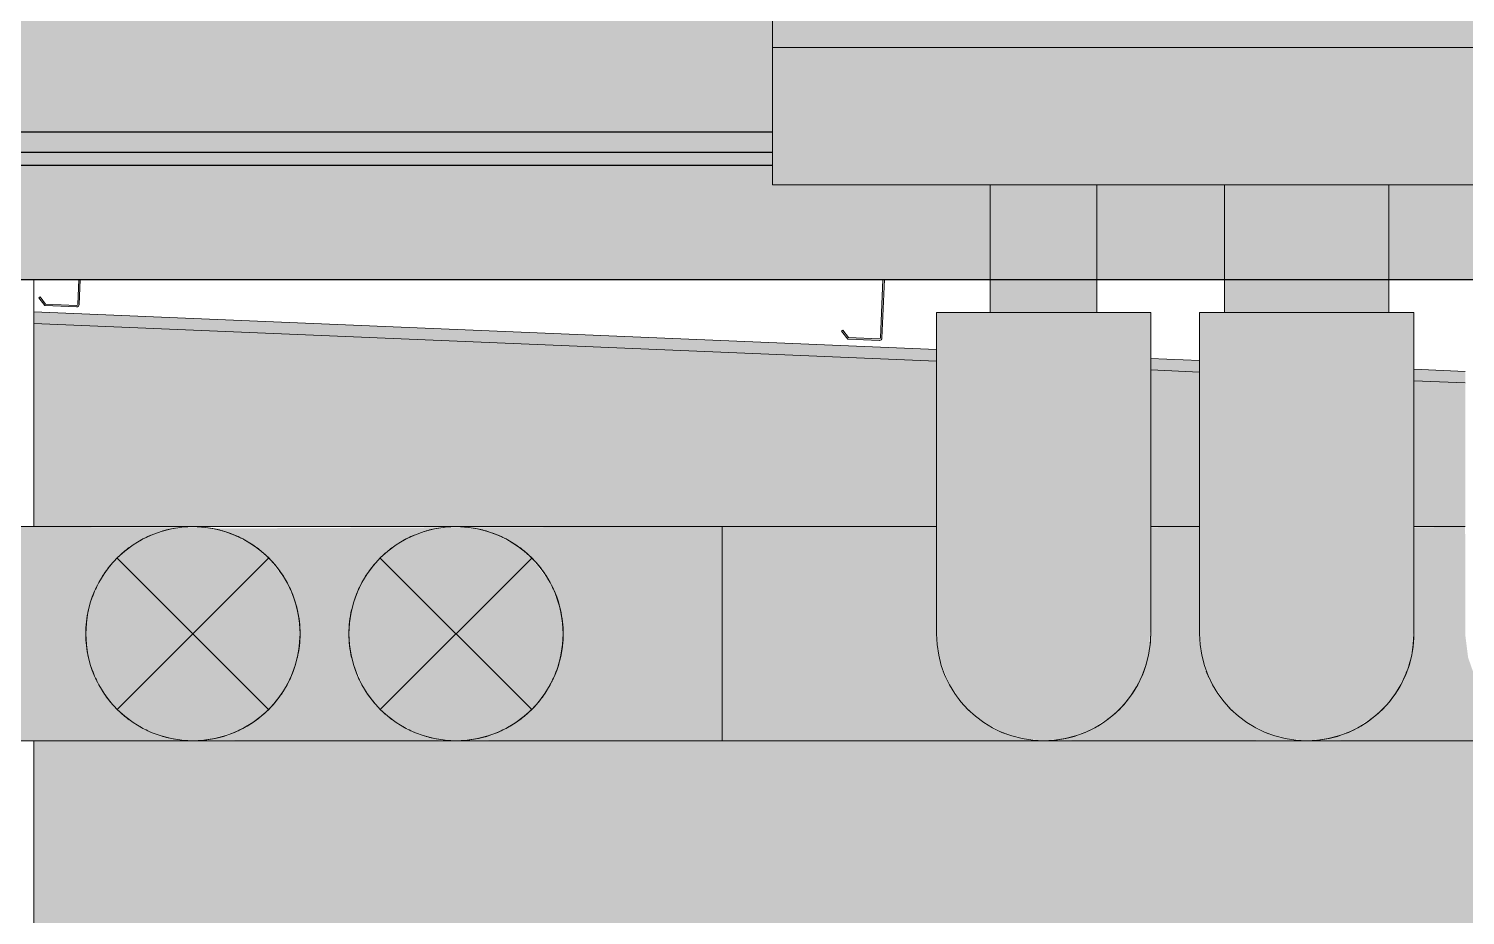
# Model space of a CAD drawing. Header units: inches. Extents: x -55396 to -733, y -290 to 853.
# Drawn here: x -19281.6 to -19174.3, y 118.3 to 184.5 of the extents above; entities that cross this region are included whole.
import ezdxf

# ---------------------------------------------------------------- set-up
doc = ezdxf.new("R2010")
doc.units = ezdxf.units.IN
doc.header["$MEASUREMENT"] = 0
for name, color, linetype, lineweight in [('A-CLNG', 13, 'Continuous', 9), ('A-CLNG-PATT', 13, 'Continuous', 25), ('A-ROOF', 132, 'Continuous', 9), ('A-WALL-PATT', 111, 'Continuous', 25), ('I-WALL', 2, 'Continuous', 9), ('L-SITE-WALL', 31, 'Continuous', 9), ('M-EQPM', 50, 'Continuous', 9), ('M-HVAC-DUCT', 70, 'Continuous', 9), ('M-HVAC-DUCT-ANNO', 70, 'Continuous', 9), ('S-BEAM', 12, 'Continuous', 9)]:
    doc.layers.add(name, color=color, linetype=linetype, lineweight=lineweight)

# ---------------------------------------------------------------- blocks, each defined once
blk = doc.blocks.new('Carrier_48TC_Standard_Efficiency_Gas_Heat_Electric_Cooling_Packaged_Rooftop_Unit_3_to_15_nominal_tons - 7_5 ton 48TC__08-873531-Section 7')
at = {"layer": 'M-EQPM'}
h = blk.add_hatch(color=256, dxfattribs=at)
h.paths.add_polyline_path([(22425.47, 183.08), (22484.97, 183.08), (22484.97, 224.33), (22425.47, 224.33), (22425.47, 193.61)], flags=0)
h.paths.add_polyline_path([(22472.36, 188.83), (22467.34, 188.83), (22467.34, 222.58), (22479.97, 222.58), (22479.97, 188.83)], flags=0)
h.paths.add_polyline_path([(22433.63, 188.83), (22431.72, 188.83), (22431.72, 202.71), (22460.09, 202.71), (22460.09, 188.83), (22438.47, 188.83)], flags=0)
h.paths.add_polyline_path([(22462.71, 189.58), (22462.39, 189.82), (22462.32, 190.08), (22462.71, 190.59), (22463.05, 190.54), (22463.3, 190.34), (22463.37, 190.08), (22463.3, 189.82), (22463.1, 189.63)], flags=0)
for points in [[(22472.36, 188.83), (22479.97, 188.83), (22479.97, 222.58), (22467.34, 222.58), (22467.34, 188.83)], [(22452.99, 188.83), (22460.09, 188.83), (22460.09, 202.71), (22431.72, 202.71), (22431.72, 188.83), (22443.31, 188.83)], [(22462.71, 189.58), (22463.1, 189.63), (22463.3, 189.82), (22463.37, 190.08), (22463.3, 190.34), (22462.98, 190.59), (22462.58, 190.54), (22462.32, 190.08), (22462.39, 189.82)], [(22452.99, 172.83), (22484.97, 172.83), (22484.97, 186.83), (22425.47, 186.83), (22425.47, 172.83), (22443.31, 172.83)]]:
    blk.add_hatch(color=256, dxfattribs=at).paths.add_polyline_path(points, flags=0)
for p, q in [((22425.47, 224.33), (22484.97, 224.33)), ((22425.47, 183.08), (22425.47, 224.33)), ((22484.97, 224.33), (22484.97, 183.08)), ((22479.97, 222.58), (22467.34, 222.58)), ((22467.34, 222.58), (22467.34, 188.83)), ((22479.97, 188.83), (22479.97, 222.58)), ((22460.09, 202.71), (22431.72, 202.71)), ((22431.72, 202.71), (22431.72, 188.83)), ((22460.09, 188.83), (22460.09, 202.71)), ((22431.72, 188.83), (22460.09, 188.83)), ((22467.34, 188.83), (22479.97, 188.83)), ((22425.47, 186.83), (22484.97, 186.83)), ((22425.47, 172.83), (22425.47, 186.83)), ((22484.97, 186.83), (22484.97, 172.83)), ((22484.97, 183.08), (22425.47, 183.08)), ((22484.97, 172.83), (22425.47, 172.83))]:
    blk.add_line(p, q, dxfattribs=at)
for start, end in [(0, 180), (180, 0)]:
    blk.add_arc((22462.84, 190.08), 0.523, start, end, dxfattribs=at)
blk = doc.blocks.new('Round Elbow - 1_5 D-V252-Section 7')
at = {"layer": 'M-HVAC-DUCT'}
for points in [[(22476.79, 139.29), (22477.22, 139.29), (22477.2, 147.29), (22473.36, 147.22), (22473.36, 139.29), (22476.25, 139.29)], [(22479.36, 131.29), (22484.17, 131.36), (22482.04, 131.97), (22481.75, 132.08), (22479.95, 133.31), (22478.81, 134.54), (22478, 135.85), (22477.42, 137.51), (22477.2, 139.29), (22473.36, 139.29), (22473.04, 137.13), (22472.36, 135.44), (22471.08, 133.74), (22469.63, 132.56), (22468.2, 131.81), (22466.33, 131.34), (22478.61, 131.29)]]:
    blk.add_hatch(color=256, dxfattribs=at).paths.add_polyline_path(points, flags=0)
at = {"layer": 'M-HVAC-DUCT', "flags": 128}
for points in [[(22473.36, 147.29), (22473.97, 147.29), (22474.77, 147.29), (22475.55, 147.29), (22476.31, 147.29), (22477.04, 147.29), (22477.2, 147.29)], [(22485.19, 147.29), (22485.22, 147.29), (22485.22, 147.29)], [(22493.22, 139.29), (22493.21, 138.97), (22493.19, 138.65), (22493.16, 138.33), (22493.12, 138.01), (22493.06, 137.7), (22492.99, 137.38), (22492.91, 137.08), (22492.81, 136.77), (22492.7, 136.47), (22492.59, 136.17), (22492.46, 135.88), (22492.31, 135.59), (22492.16, 135.31), (22492, 135.04), (22491.82, 134.77), (22491.63, 134.51), (22491.44, 134.26), (22491.23, 134.01), (22491.02, 133.77), (22490.79, 133.55), (22490.56, 133.33), (22490.31, 133.12), (22490.06, 132.92), (22489.81, 132.73), (22489.54, 132.55), (22489.27, 132.39), (22488.99, 132.23), (22488.7, 132.09), (22488.41, 131.95), (22488.12, 131.83), (22487.82, 131.72), (22487.51, 131.62), (22487.2, 131.54), (22486.89, 131.46), (22486.58, 131.4), (22486.26, 131.35), (22485.94, 131.32), (22485.62, 131.3), (22485.3, 131.29), (22485.22, 131.29)], [(22485.22, 131.29), (22485.2, 131.29), (22485.14, 131.29), (22485.04, 131.29), (22484.91, 131.29), (22484.74, 131.29), (22484.53, 131.29), (22484.28, 131.29), (22484, 131.29), (22483.68, 131.29), (22483.32, 131.29), (22482.93, 131.29), (22482.51, 131.29), (22482.05, 131.29), (22481.55, 131.29), (22481.03, 131.29), (22480.47, 131.29), (22479.88, 131.29), (22479.26, 131.29), (22478.61, 131.29), (22477.94, 131.29), (22477.24, 131.29), (22476.51, 131.29), (22475.76, 131.29), (22474.98, 131.29), (22474.18, 131.29), (22473.37, 131.29), (22472.53, 131.29), (22471.67, 131.29), (22470.8, 131.29), (22469.91, 131.29), (22469.01, 131.29), (22468.1, 131.29), (22467.17, 131.29), (22466.24, 131.29), (22465.3, 131.29), (22465.12, 131.29)]]:
    blk.add_lwpolyline(points, dxfattribs=at)
blk = doc.blocks.new('Round Elbow - 1_5 D-V255-Section 7')
at = {"layer": 'M-HVAC-DUCT'}
for points in [[(22456.4, 139.29), (22457.36, 139.29), (22457.36, 147.29), (22453.72, 147.24), (22453.72, 139.29), (22456.35, 139.29)], [(22457.08, 131.29), (22464.32, 131.36), (22462.24, 131.96), (22461.89, 132.08), (22460.1, 133.31), (22458.96, 134.54), (22458.14, 135.85), (22457.57, 137.51), (22457.36, 139.29), (22453.72, 139.29), (22453.48, 137.37), (22452.8, 135.57), (22451.43, 133.74), (22449.98, 132.56), (22448.55, 131.81), (22446.68, 131.34), (22455.61, 131.29)]]:
    blk.add_hatch(color=256, dxfattribs=at).paths.add_polyline_path(points, flags=0)
at = {"layer": 'M-HVAC-DUCT', "flags": 128}
for points in [[(22453.72, 147.29), (22454.11, 147.29), (22454.92, 147.29), (22455.7, 147.29), (22456.46, 147.29), (22457.19, 147.29), (22457.36, 147.29)], [(22473.36, 139.29), (22473.36, 138.97), (22473.34, 138.65), (22473.31, 138.33), (22473.26, 138.01), (22473.21, 137.7), (22473.14, 137.38), (22473.05, 137.08), (22472.96, 136.77), (22472.85, 136.47), (22472.73, 136.17), (22472.6, 135.88), (22472.46, 135.59), (22472.31, 135.31), (22472.14, 135.04), (22471.97, 134.77), (22471.78, 134.51), (22471.59, 134.26), (22471.38, 134.01), (22471.16, 133.77), (22470.94, 133.55), (22470.7, 133.33), (22470.46, 133.12), (22470.21, 132.92), (22469.95, 132.73), (22469.69, 132.55), (22469.41, 132.39), (22469.14, 132.23), (22468.85, 132.09), (22468.56, 131.95), (22468.26, 131.83), (22467.96, 131.72), (22467.66, 131.62), (22467.35, 131.54), (22467.04, 131.46), (22466.72, 131.4), (22466.41, 131.35), (22466.09, 131.32), (22465.77, 131.3), (22465.45, 131.29), (22465.36, 131.29)], [(22465.35, 131.29), (22465.29, 131.29), (22465.19, 131.29), (22465.06, 131.29), (22464.89, 131.29), (22464.68, 131.29), (22464.43, 131.29), (22464.15, 131.29), (22463.83, 131.29), (22463.47, 131.29), (22463.08, 131.29), (22462.65, 131.29), (22462.19, 131.29), (22461.7, 131.29), (22461.17, 131.29), (22460.61, 131.29), (22460.03, 131.29), (22459.41, 131.29), (22458.76, 131.29), (22458.09, 131.29), (22457.38, 131.29), (22456.66, 131.29), (22455.9, 131.29), (22455.13, 131.29), (22454.33, 131.29), (22453.51, 131.29), (22452.68, 131.29), (22451.82, 131.29), (22450.95, 131.29), (22450.06, 131.29), (22449.16, 131.29), (22448.25, 131.29), (22447.32, 131.29), (22446.39, 131.29), (22445.47, 131.29)]]:
    blk.add_lwpolyline(points, dxfattribs=at)
blk = doc.blocks.new('Round Elbow - 1_5 D-V256-Section 7')
at = {"layer": 'M-HVAC-DUCT'}
for points in [[(22423.57, 139.29), (22437.72, 139.29), (22437.72, 147.29), (22421.72, 147.29), (22421.72, 139.29)], [(22444.75, 131.29), (22444.67, 131.36), (22442.59, 131.96), (22442.25, 132.08), (22440.45, 133.31), (22439.31, 134.54), (22438.47, 135.93), (22437.92, 137.51), (22437.72, 139.29), (22421.72, 139.29), (22421.72, 131.29), (22444.74, 131.29)]]:
    blk.add_hatch(color=256, dxfattribs=at).paths.add_polyline_path(points, flags=0)
for p, q in [((22421.72, 139.29), (22421.72, 147.29)), ((22421.72, 131.29), (22421.72, 139.29))]:
    blk.add_line(p, q, dxfattribs=at)
at = {"layer": 'M-HVAC-DUCT', "flags": 128}
for points in [[(22421.72, 147.29), (22422.68, 147.29), (22423.63, 147.29), (22424.59, 147.29), (22425.54, 147.29), (22426.48, 147.29), (22427.42, 147.29), (22428.35, 147.29), (22429.27, 147.29), (22430.17, 147.29), (22431.06, 147.29), (22431.94, 147.29), (22432.8, 147.29), (22433.64, 147.29), (22434.47, 147.29), (22435.27, 147.29), (22436.05, 147.29), (22436.81, 147.29), (22437.54, 147.29), (22437.72, 147.29)], [(22453.72, 139.29), (22453.71, 138.97), (22453.69, 138.65), (22453.66, 138.33), (22453.61, 138.01), (22453.56, 137.7), (22453.49, 137.38), (22453.41, 137.08), (22453.31, 136.77), (22453.2, 136.47), (22453.09, 136.17), (22452.95, 135.88), (22452.81, 135.59), (22452.66, 135.31), (22452.49, 135.04), (22452.32, 134.77), (22452.13, 134.51), (22451.94, 134.26), (22451.73, 134.01), (22451.52, 133.77), (22451.29, 133.55), (22451.06, 133.33), (22450.81, 133.12), (22450.56, 132.92), (22450.3, 132.73), (22450.04, 132.55), (22449.77, 132.39), (22449.49, 132.23), (22449.2, 132.09), (22448.91, 131.95), (22448.62, 131.83), (22448.32, 131.72), (22448.01, 131.62), (22447.7, 131.54), (22447.39, 131.46), (22447.08, 131.4), (22446.76, 131.35), (22446.44, 131.32), (22446.12, 131.3), (22445.8, 131.29), (22445.72, 131.29)], [(22445.7, 131.29), (22445.64, 131.29), (22445.54, 131.29), (22445.41, 131.29), (22445.24, 131.29), (22445.03, 131.29), (22444.78, 131.29), (22444.5, 131.29), (22444.18, 131.29), (22443.82, 131.29), (22443.43, 131.29), (22443, 131.29), (22442.54, 131.29), (22442.05, 131.29), (22441.52, 131.29), (22440.97, 131.29), (22440.38, 131.29), (22439.76, 131.29), (22439.11, 131.29), (22438.44, 131.29), (22437.74, 131.29), (22437.01, 131.29), (22436.26, 131.29), (22435.48, 131.29), (22434.68, 131.29), (22433.87, 131.29), (22433.03, 131.29), (22432.17, 131.29), (22431.3, 131.29), (22430.41, 131.29), (22429.51, 131.29), (22428.6, 131.29), (22427.67, 131.29), (22426.74, 131.29), (22425.8, 131.29), (22424.85, 131.29), (22423.89, 131.29), (22422.94, 131.29), (22421.98, 131.29), (22421.72, 131.29)]]:
    blk.add_lwpolyline(points, dxfattribs=at)
blk = doc.blocks.new('Round Elbow - 1_5 D-V253-Section 7')
at = {"layer": 'M-HVAC-DUCT'}
for points in [[(22485.22, 131.29), (22485.22, 163.29), (22477.22, 163.29), (22477.22, 139.29), (22477.43, 137.46), (22478.13, 135.62), (22479.19, 134.07), (22480.23, 133.03), (22482.04, 131.97), (22483.44, 131.49)], [(22485.22, 131.29), (22487, 131.49), (22488.69, 132.08), (22490.48, 133.31), (22491.47, 134.3), (22492.44, 135.85), (22493.02, 137.51), (22493.22, 139.9), (22493.22, 163.29), (22485.22, 163.29), (22485.22, 131.52)]]:
    blk.add_hatch(color=256, dxfattribs=at).paths.add_polyline_path(points, flags=0)
for p, q in [((22477.22, 163.29), (22485.22, 163.29)), ((22485.22, 163.29), (22493.22, 163.29))]:
    blk.add_line(p, q, dxfattribs=at)
at = {"layer": 'M-HVAC-DUCT', "flags": 128}
for points in [[(22477.22, 163.29), (22477.22, 162.33), (22477.22, 161.37), (22477.22, 160.41), (22477.22, 159.46), (22477.22, 158.52), (22477.22, 157.58), (22477.22, 156.65), (22477.22, 155.74), (22477.22, 154.83), (22477.22, 153.94), (22477.22, 153.06), (22477.22, 152.2), (22477.22, 151.36), (22477.22, 150.54), (22477.22, 149.73), (22477.22, 148.95), (22477.22, 148.19), (22477.22, 147.46), (22477.22, 146.75), (22477.22, 146.07), (22477.22, 145.41), (22477.22, 144.79), (22477.22, 144.19), (22477.22, 143.63), (22477.22, 143.09), (22477.22, 142.59), (22477.22, 142.12), (22477.22, 141.68), (22477.22, 141.28), (22477.22, 140.92), (22477.22, 140.59), (22477.22, 140.29), (22477.22, 140.04), (22477.22, 139.82), (22477.22, 139.64), (22477.22, 139.49), (22477.22, 139.38), (22477.22, 139.32), (22477.22, 139.29), (22477.22, 139.29)], [(22493.22, 139.29), (22493.22, 139.31), (22493.22, 139.36), (22493.22, 139.46), (22493.22, 139.59), (22493.22, 139.76), (22493.22, 139.97), (22493.22, 140.22), (22493.22, 140.5), (22493.22, 140.82), (22493.22, 141.18), (22493.22, 141.57), (22493.22, 142), (22493.22, 142.46), (22493.22, 142.95), (22493.22, 143.48), (22493.22, 144.04), (22493.22, 144.62), (22493.22, 145.24), (22493.22, 145.89), (22493.22, 146.56), (22493.22, 147.27), (22493.22, 147.99), (22493.22, 148.75), (22493.22, 149.52), (22493.22, 150.32), (22493.22, 151.14), (22493.22, 151.97), (22493.22, 152.83), (22493.22, 153.7), (22493.22, 154.59), (22493.22, 155.49), (22493.22, 156.4), (22493.22, 157.33), (22493.22, 158.26), (22493.22, 159.21), (22493.22, 160.16), (22493.22, 161.11), (22493.22, 162.07), (22493.22, 163.03), (22493.22, 163.29)]]:
    blk.add_lwpolyline(points, dxfattribs=at)
at = {"layer": 'M-HVAC-DUCT'}
for start, end in [(180, 270), (270, 0)]:
    blk.add_arc((22485.22, 139.29), 8, start, end, dxfattribs=at)
blk = doc.blocks.new('Round Elbow - 1_5 D-V257-Section 7')
at = {"layer": 'M-HVAC-DUCT'}
for points in [[(22391.58, 139.29), (22393.84, 139.29), (22394.07, 141.2), (22394.89, 143.21), (22396.07, 144.79), (22397.29, 145.87), (22399, 146.77), (22401.06, 147.23), (22383.46, 147.15), (22385.31, 146.61), (22385.7, 146.47), (22387.4, 145.32), (22388.47, 144.22), (22389.48, 142.52), (22389.99, 141.07), (22390.19, 139.29), (22391.14, 139.29)], [(22400.06, 131.29), (22400.79, 131.36), (22398.71, 131.96), (22398.37, 132.08), (22396.85, 133.03), (22395.58, 134.3), (22394.63, 135.81), (22393.99, 137.89), (22393.84, 139.29), (22390.19, 139.29), (22389.96, 137.37), (22389.27, 135.57), (22388.18, 133.98), (22386.71, 132.69), (22385.03, 131.81), (22383.15, 131.34), (22399.99, 131.29)]]:
    blk.add_hatch(color=256, dxfattribs=at).paths.add_polyline_path(points, flags=0)
h = blk.add_hatch(color=256, dxfattribs=at)
h.paths.add_polyline_path([(22401.84, 131.29), (22402.35, 131.34), (22401.32, 131.34)], flags=0)
h.paths.add_polyline_path([(22403.18, 131.44), (22403.62, 131.49), (22403.38, 131.49)], flags=0)
h.paths.add_polyline_path([(22404.96, 131.96), (22405.31, 132.08), (22405.16, 132.06)], flags=0)
h.paths.add_polyline_path([(22406.58, 132.88), (22406.82, 133.03), (22406.73, 133.01)], flags=0)
h.paths.add_polyline_path([(22407.94, 134.14), (22408.09, 134.3), (22408.14, 134.44)], flags=0)
h.paths.add_polyline_path([(22408.97, 135.69), (22409.04, 135.81), (22409.09, 136.02)], flags=0)
h.paths.add_polyline_path([(22409.61, 137.44), (22409.64, 137.51), (22409.84, 139.29)], flags=0)
h.paths.add_polyline_path([(22404.19, 146.89), (22403.62, 147.09), (22403.18, 147.13)], flags=0)
at = {"layer": 'M-HVAC-DUCT', "flags": 128}
for points in [[(22381.94, 147.29), (22382.6, 147.29), (22383.54, 147.29), (22384.47, 147.29), (22385.39, 147.29), (22386.29, 147.29), (22387.18, 147.29), (22388.06, 147.29), (22388.92, 147.29), (22389.76, 147.29), (22390.59, 147.29), (22391.39, 147.29), (22392.17, 147.29), (22392.93, 147.29), (22393.66, 147.29), (22394.37, 147.29), (22395.05, 147.29), (22395.71, 147.29), (22396.33, 147.29), (22396.93, 147.29), (22397.5, 147.29), (22398.03, 147.29), (22398.53, 147.29), (22399, 147.29), (22399.44, 147.29), (22399.84, 147.29), (22400.21, 147.29), (22400.54, 147.29), (22400.83, 147.29), (22401.09, 147.29), (22401.31, 147.29), (22401.49, 147.29), (22401.63, 147.29), (22401.74, 147.29), (22401.81, 147.29), (22401.84, 147.29), (22401.84, 147.29)], [(22401.84, 147.29), (22402.16, 147.28), (22402.48, 147.26), (22402.79, 147.23), (22403.11, 147.18), (22403.43, 147.13), (22403.74, 147.06), (22404.05, 146.97), (22404.35, 146.88), (22404.65, 146.77), (22404.95, 146.65), (22405.24, 146.52), (22405.53, 146.38), (22405.81, 146.23), (22406.09, 146.06), (22406.35, 145.89), (22406.61, 145.7), (22406.87, 145.51), (22407.11, 145.3), (22407.35, 145.08), (22407.58, 144.86), (22407.79, 144.63), (22408, 144.38), (22408.2, 144.13), (22408.39, 143.87), (22408.57, 143.61), (22408.74, 143.34), (22408.89, 143.06), (22409.04, 142.77), (22409.17, 142.48), (22409.29, 142.18), (22409.4, 141.88), (22409.5, 141.58), (22409.59, 141.27), (22409.66, 140.96), (22409.72, 140.65), (22409.77, 140.33), (22409.8, 140.01), (22409.83, 139.69), (22409.84, 139.37), (22409.84, 139.29)], [(22409.84, 139.29), (22409.83, 138.97), (22409.81, 138.65), (22409.78, 138.33), (22409.73, 138.01), (22409.68, 137.7), (22409.61, 137.38), (22409.52, 137.08), (22409.43, 136.77), (22409.32, 136.47), (22409.21, 136.17), (22409.07, 135.88), (22408.93, 135.59), (22408.78, 135.31), (22408.61, 135.04), (22408.44, 134.77), (22408.25, 134.51), (22408.06, 134.26), (22407.85, 134.01), (22407.64, 133.77), (22407.41, 133.55), (22407.18, 133.33), (22406.93, 133.12), (22406.68, 132.92), (22406.42, 132.73), (22406.16, 132.55), (22405.89, 132.39), (22405.61, 132.23), (22405.32, 132.09), (22405.03, 131.95), (22404.74, 131.83), (22404.43, 131.72), (22404.13, 131.62), (22403.82, 131.54), (22403.51, 131.46), (22403.2, 131.4), (22402.88, 131.35), (22402.56, 131.32), (22402.24, 131.3), (22401.92, 131.29), (22401.84, 131.29)], [(22401.84, 131.29), (22401.82, 131.29), (22401.76, 131.29), (22401.66, 131.29), (22401.53, 131.29), (22401.36, 131.29), (22401.15, 131.29), (22400.9, 131.29), (22400.62, 131.29), (22400.3, 131.29), (22399.94, 131.29), (22399.55, 131.29), (22399.12, 131.29), (22398.66, 131.29), (22398.17, 131.29), (22397.64, 131.29), (22397.09, 131.29), (22396.5, 131.29), (22395.88, 131.29), (22395.23, 131.29), (22394.56, 131.29), (22393.86, 131.29), (22393.13, 131.29), (22392.38, 131.29), (22391.6, 131.29), (22390.8, 131.29), (22389.99, 131.29), (22389.15, 131.29), (22388.29, 131.29), (22387.42, 131.29), (22386.53, 131.29), (22385.63, 131.29), (22384.72, 131.29), (22383.79, 131.29), (22382.86, 131.29), (22381.94, 131.29)]]:
    blk.add_lwpolyline(points, dxfattribs=at)
at = {"layer": 'M-HVAC-DUCT'}
for start, end in [(99.6807, 107.183), (90, 93.7389), (86.2611, 90), (72.817, 80.3193), (113.0848, 120.6682), (59.3318, 66.9152), (126.4786, 134.2301), (45.7699, 53.5214), (139.8651, 147.9612), (32.0388, 40.1349), (153.2466, 162.2008), (17.7992, 26.7534), (167.1429, 180), (0, 12.8571), (180, 192.8571), (347.1429, 360), (197.7992, 206.7534), (333.2466, 342.2008), (212.4468, 220.1349), (319.8651, 327.5532), (225.7699, 233.5214), (306.4786, 314.2301), (239.3318, 246.9152), (293.0848, 300.6682), (252.817, 260.3193), (266.2611, 270), (270, 273.7389), (279.6807, 287.183)]:
    blk.add_arc((22401.84, 139.29), 8, start, end, dxfattribs=at)
blk = doc.blocks.new('Round Elbow - 1_5 D-V258-Section 7')
at = {"layer": 'M-HVAC-DUCT'}
for points in [[(22360.05, 139.29), (22374.19, 139.29), (22374.42, 141.2), (22375.1, 143), (22376.42, 144.79), (22377.64, 145.87), (22379.35, 146.77), (22381.41, 147.23), (22358.19, 147.29), (22358.19, 139.29)], [(22381.22, 131.29), (22381.14, 131.36), (22379.06, 131.96), (22378.72, 132.08), (22377.2, 133.03), (22375.93, 134.3), (22374.98, 135.81), (22374.35, 137.89), (22374.19, 139.29), (22358.19, 139.29), (22358.19, 131.29), (22381.16, 131.29)]]:
    blk.add_hatch(color=256, dxfattribs=at).paths.add_polyline_path(points, flags=0)
h = blk.add_hatch(color=256, dxfattribs=at)
h.paths.add_polyline_path([(22382.19, 131.29), (22382.71, 131.34), (22381.67, 131.34)], flags=0)
h.paths.add_polyline_path([(22383.53, 131.44), (22383.97, 131.49), (22383.73, 131.49)], flags=0)
h.paths.add_polyline_path([(22385.31, 131.96), (22385.66, 132.08), (22385.51, 132.06)], flags=0)
h.paths.add_polyline_path([(22386.93, 132.88), (22387.18, 133.03), (22387.08, 133.01)], flags=0)
h.paths.add_polyline_path([(22388.29, 134.14), (22388.44, 134.3), (22388.49, 134.44)], flags=0)
h.paths.add_polyline_path([(22389.32, 135.69), (22389.4, 135.81), (22389.44, 136.02)], flags=0)
h.paths.add_polyline_path([(22389.96, 137.44), (22389.99, 137.51), (22390.05, 138.15)], flags=0)
h.paths.add_polyline_path([(22384.54, 146.89), (22383.97, 147.09), (22383.53, 147.13)], flags=0)
for p, q in [((22358.19, 139.29), (22358.19, 147.29)), ((22358.19, 131.29), (22358.19, 139.29))]:
    blk.add_line(p, q, dxfattribs=at)
at = {"layer": 'M-HVAC-DUCT', "flags": 128}
for points in [[(22358.19, 147.29), (22359.15, 147.29), (22360.11, 147.29), (22361.06, 147.29), (22362.01, 147.29), (22362.96, 147.29), (22363.89, 147.29), (22364.82, 147.29), (22365.74, 147.29), (22366.64, 147.29), (22367.53, 147.29), (22368.41, 147.29), (22369.27, 147.29), (22370.11, 147.29), (22370.94, 147.29), (22371.74, 147.29), (22372.52, 147.29), (22373.28, 147.29), (22374.01, 147.29), (22374.72, 147.29), (22375.41, 147.29), (22376.06, 147.29), (22376.69, 147.29), (22377.28, 147.29), (22377.85, 147.29), (22378.38, 147.29), (22378.89, 147.29), (22379.36, 147.29), (22379.79, 147.29), (22380.19, 147.29), (22380.56, 147.29), (22380.89, 147.29), (22381.18, 147.29), (22381.44, 147.29), (22381.66, 147.29), (22381.84, 147.29), (22381.98, 147.29), (22382.09, 147.29), (22382.16, 147.29), (22382.19, 147.29), (22382.19, 147.29)], [(22382.19, 147.29), (22382.51, 147.28), (22382.83, 147.26), (22383.15, 147.23), (22383.46, 147.18), (22383.78, 147.13), (22384.09, 147.06), (22384.4, 146.97), (22384.71, 146.88), (22385.01, 146.77), (22385.3, 146.65), (22385.6, 146.52), (22385.88, 146.38), (22386.16, 146.23), (22386.44, 146.06), (22386.71, 145.89), (22386.97, 145.7), (22387.22, 145.51), (22387.46, 145.3), (22387.7, 145.08), (22387.93, 144.86), (22388.15, 144.63), (22388.35, 144.38), (22388.55, 144.13), (22388.74, 143.87), (22388.92, 143.61), (22389.09, 143.34), (22389.24, 143.06), (22389.39, 142.77), (22389.52, 142.48), (22389.64, 142.18), (22389.75, 141.88), (22389.85, 141.58), (22389.94, 141.27), (22390.01, 140.96), (22390.07, 140.65), (22390.12, 140.33), (22390.16, 140.01), (22390.18, 139.69), (22390.19, 139.37), (22390.19, 139.29)], [(22390.19, 139.29), (22390.18, 138.97), (22390.16, 138.65), (22390.13, 138.33), (22390.09, 138.01), (22390.03, 137.7), (22389.96, 137.38), (22389.88, 137.08), (22389.78, 136.77), (22389.68, 136.47), (22389.56, 136.17), (22389.43, 135.88), (22389.28, 135.59), (22389.13, 135.31), (22388.97, 135.04), (22388.79, 134.77), (22388.61, 134.51), (22388.41, 134.26), (22388.2, 134.01), (22387.99, 133.77), (22387.76, 133.55), (22387.53, 133.33), (22387.29, 133.12), (22387.04, 132.92), (22386.78, 132.73), (22386.51, 132.55), (22386.24, 132.39), (22385.96, 132.23), (22385.67, 132.09), (22385.38, 131.95), (22385.09, 131.83), (22384.79, 131.72), (22384.48, 131.62), (22384.17, 131.54), (22383.86, 131.46), (22383.55, 131.4), (22383.23, 131.35), (22382.91, 131.32), (22382.59, 131.3), (22382.28, 131.29), (22382.19, 131.29)], [(22382.19, 131.29), (22382.17, 131.29), (22382.11, 131.29), (22382.02, 131.29), (22381.88, 131.29), (22381.71, 131.29), (22381.5, 131.29), (22381.25, 131.29), (22380.97, 131.29), (22380.65, 131.29), (22380.29, 131.29), (22379.9, 131.29), (22379.48, 131.29), (22379.02, 131.29), (22378.52, 131.29), (22378, 131.29), (22377.44, 131.29), (22376.85, 131.29), (22376.23, 131.29), (22375.58, 131.29), (22374.91, 131.29), (22374.21, 131.29), (22373.48, 131.29), (22372.73, 131.29), (22371.95, 131.29), (22371.16, 131.29), (22370.34, 131.29), (22369.5, 131.29), (22368.65, 131.29), (22367.77, 131.29), (22366.89, 131.29), (22365.98, 131.29), (22365.07, 131.29), (22364.14, 131.29), (22363.21, 131.29), (22362.27, 131.29), (22361.32, 131.29), (22360.36, 131.29), (22359.41, 131.29), (22358.45, 131.29), (22358.19, 131.29)]]:
    blk.add_lwpolyline(points, dxfattribs=at)
at = {"layer": 'M-HVAC-DUCT'}
for start, end in [(99.6807, 107.183), (90, 93.7389), (86.2611, 90), (72.817, 80.3193), (113.0848, 120.6682), (59.3318, 66.9152), (126.4786, 134.2301), (45.7699, 53.5214), (139.8651, 147.9612), (32.0388, 40.1349), (153.2466, 162.2008), (17.7992, 26.7534), (167.1429, 180), (0, 12.8571), (180, 192.8571), (347.1429, 0), (197.7992, 206.7534), (333.2466, 342.2008), (212.4468, 220.1349), (319.8651, 327.5532), (225.7699, 233.5214), (306.4786, 314.2301), (239.3318, 246.9152), (293.0848, 300.6682), (252.817, 260.3193), (266.2611, 270), (270, 273.7389), (279.6807, 287.183)]:
    blk.add_arc((22382.19, 139.29), 8, start, end, dxfattribs=at)
blk = doc.blocks.new('Girt_Z - 8_D-V259-Section 7')
at = {"layer": 'S-BEAM'}
h = blk.add_hatch(color=256, dxfattribs=at)
h.paths.add_polyline_path([(22433.45, 161.2), (22433.46, 161.31), (22431.14, 161.41), (22430.72, 161.96), (22430.63, 161.89), (22431.09, 161.3)], flags=0)
h.paths.add_polyline_path([(22433.65, 161.38), (22433.77, 165.76), (22433.72, 165.76), (22433.54, 161.39), (22433.63, 161.38)], flags=0)
for p, q in [((22433.72, 165.76), (22433.54, 161.39)), ((22433.65, 161.38), (22433.83, 165.76)), ((22430.72, 161.96), (22430.63, 161.89)), ((22430.63, 161.89), (22431.09, 161.3)), ((22431.14, 161.41), (22430.72, 161.96)), ((22431.09, 161.3), (22433.45, 161.2)), ((22433.46, 161.31), (22431.14, 161.41))]:
    blk.add_line(p, q, dxfattribs=at)
for radius, start in [(0.188, 267.6141), (0.0782, 270.6564)]:
    blk.add_arc((22433.46, 161.39), radius, start, 357.6141, dxfattribs=at)
blk = doc.blocks.new('Girt_Z - 8_D-V260-Section 7')
at = {"layer": 'S-BEAM'}
h = blk.add_hatch(color=256, dxfattribs=at)
h.paths.add_polyline_path([(22373.5, 163.7), (22373.51, 163.81), (22371.19, 163.91), (22370.77, 164.46), (22370.68, 164.39), (22371.14, 163.8)], flags=0)
h.paths.add_polyline_path([(22373.7, 163.88), (22373.75, 165.76), (22373.67, 165.76), (22373.59, 163.88)], flags=0)
for p, q in [((22373.67, 165.76), (22373.59, 163.88)), ((22373.7, 163.88), (22373.78, 165.76)), ((22370.77, 164.46), (22370.68, 164.39)), ((22370.68, 164.39), (22371.14, 163.8)), ((22371.19, 163.91), (22370.77, 164.46)), ((22371.14, 163.8), (22373.5, 163.7)), ((22373.51, 163.81), (22371.19, 163.91))]:
    blk.add_line(p, q, dxfattribs=at)
for radius, start in [(0.188, 267.6141), (0.0782, 270.6564)]:
    blk.add_arc((22373.51, 163.89), radius, start, 357.6141, dxfattribs=at)
blk = doc.blocks.new('W-Wide Flange - 8_ WIDE-1150911-Section 7')
at = {"layer": 'S-BEAM'}
h = blk.add_hatch(color=256, dxfattribs=at)
h.paths.add_polyline_path([(22779.3, 145.43), (22779.3, 146.29), (22733.77, 148.19), (22733.81, 147.33), (22776.14, 145.56)], flags=0)
h.paths.add_polyline_path([(22709.77, 148.33), (22709.77, 149.19), (22701.16, 149.55), (22701.16, 148.69), (22704.76, 148.54)], flags=0)
h.paths.add_polyline_path([(22677.16, 149.69), (22677.16, 150.55), (22627.25, 152.63), (22627.3, 151.76), (22677.14, 149.69)], flags=0)
h.paths.add_polyline_path([(22599.25, 152.93), (22599.25, 153.79), (22593.05, 154.05), (22593.05, 153.19), (22598.24, 152.97)], flags=0)
h.paths.add_polyline_path([(22565.05, 154.36), (22565.05, 155.22), (22543.43, 156.12), (22543.43, 155.26), (22564.55, 154.38)], flags=0)
h.paths.add_polyline_path([(22542.68, 155.29), (22542.68, 156.15), (22512.87, 157.39), (22512.87, 156.53), (22540.14, 155.4)], flags=0)
h.paths.add_polyline_path([(22496.87, 157.2), (22496.87, 158.06), (22493.22, 158.16), (22493.23, 157.35), (22496.57, 157.21)], flags=0)
h.paths.add_polyline_path([(22477.22, 158.02), (22477.2, 158.88), (22473.36, 159.04), (22473.36, 158.18), (22477.2, 158.02)], flags=0)
h.paths.add_polyline_path([(22457.36, 158.84), (22457.36, 159.71), (22453.72, 159.86), (22453.72, 159)], flags=0)
h.paths.add_polyline_path([(22437.72, 159.66), (22437.72, 160.52), (22370.3, 163.33), (22370.3, 162.47), (22437.61, 159.67)], flags=0)
for p, q in [((22437.72, 159.66), (22370.3, 162.47)), ((22457.36, 158.84), (22453.72, 159)), ((22477.2, 158.02), (22473.36, 158.18))]:
    blk.add_line(p, q, dxfattribs=at)

msp = doc.modelspace()

# ---------------------------------------------------------------- hatches: boundary and pattern name
at = {"layer": 'A-CLNG-PATT', "lineweight": 5}
h = msp.add_hatch(color=256, dxfattribs=at)
h.paths.add_polyline_path([(-19392.23, 174.27), (-19226.08, 174.27), (-19226.08, 175.27), (-19299.55, 175.27), (-19299.57, 174.67), (-19300.63, 174.62), (-19303.45, 174.68), (-19303.45, 175.27), (-20238.31, 175.27), (-20238.31, 174.27), (-19469.69, 174.27)], flags=0)
h.paths.add_polyline_path([(-18865, 174.27), (-18865, 175.27), (-19166.58, 175.27), (-19166.58, 174.27), (-18888.69, 174.27)], flags=0)
h.paths.add_polyline_path([(-20747.91, 174.27), (-20243.06, 174.27), (-20243.06, 175.27), (-20751.25, 175.27), (-20751.25, 174.27)], flags=0)
at = {"layer": 'A-CLNG-PATT', "lineweight": 9}
h = msp.add_hatch(dxfattribs=at)
h.set_pattern_fill('FP_15', color=256, style=0, pattern_type=2)
h.set_pattern_definition([(161.57, (22032.964, 108.666), (-7.6802237, -0.0009796), [0, -54.643, 6.067, 0]), (18.43, (22031.044, 108.666), (-7.6802237, 0.0009796), [0, -54.643, 6.067, 0]), (108.43, (22032.964, 108.666), (3.83829529, -19.20136532), [18.211, -42.499]), (71.57, (22031.044, 108.666), (3.83829529, 19.20136532), [18.211, -42.499])])
h.paths.add_polyline_path([(-20751.25, 165.76), (-18865, 165.76), (-18865, 174.27), (-19166.58, 174.27), (-19166.58, 172.83), (-19226.08, 172.83), (-19226.08, 174.27), (-20751.25, 174.27), (-20751.25, 174.08)], flags=0)
at = {"layer": 'A-ROOF', "lineweight": 5}
h = msp.add_hatch(color=256, dxfattribs=at)
h.paths.add_polyline_path([(-20762.5, 176.77), (-19226.08, 176.77), (-19226.08, 187.14), (-19278.75, 187.14), (-19278.75, 186.83), (-19281, 186.83), (-19281, 186.58), (-19299.55, 186.58), (-19299.57, 177.18), (-19300.63, 177.12), (-19303.45, 177.18), (-19303.45, 184.6), (-19303.82, 184.28), (-19303.89, 184.37), (-19303.89, 186.58), (-19310.6, 186.58), (-19310.67, 184.28), (-19311.25, 184.77), (-19311.25, 177.77), (-19313.25, 177.77), (-19313.25, 186.58), (-20529.75, 186.59), (-20529.75, 187.14), (-20762.5, 187.14)], flags=0)
h.paths.add_polyline_path([(-18865, 176.77), (-18865, 187.14), (-18917.69, 187.07), (-18917.69, 183.08), (-18917.78, 183.08), (-18917.78, 181.65), (-18918.01, 181.55), (-18919.8, 181.37), (-18924.06, 181.21), (-18929.78, 181.15), (-18936.69, 181.24), (-18940.86, 181.46), (-18941.78, 181.65), (-18941.78, 183.08), (-18950.39, 183.08), (-18950.39, 181.11), (-18950.62, 181.02), (-18952.41, 180.84), (-18956.47, 180.68), (-18962.39, 180.61), (-18969.06, 180.7), (-18973.48, 180.92), (-18974.39, 181.11), (-18974.39, 183.08), (-18981.06, 183.08), (-18981.06, 187.14), (-19029.06, 187.14), (-19029.06, 185.01), (-19024.3, 185.01), (-19024.3, 181.36), (-19024.51, 181.26), (-19026.18, 181.07), (-19029.3, 180.91), (-19035.87, 180.79), (-19043.62, 180.82), (-19049.03, 180.99), (-19051.51, 181.17), (-19052.3, 181.36), (-19052.3, 183.08), (-19058.5, 182.99), (-19058.55, 181.16), (-19058.79, 181.08), (-19060.53, 180.9), (-19065.01, 180.7), (-19072.67, 180.61), (-19080.77, 180.73), (-19084.76, 180.92), (-19086.43, 181.16), (-19086.5, 181.2), (-19086.5, 183.08), (-19092.44, 183.08), (-19092.44, 187.14), (-19136.87, 187.14), (-19136.87, 181.89), (-19166.58, 181.89), (-19166.58, 176.77), (-18888.69, 176.77)], flags=0)
at = {"layer": 'A-ROOF'}
h = msp.add_hatch(color=256, dxfattribs=at)
h.paths.add_polyline_path([(-18865, 175.27), (-18865, 176.77), (-19166.58, 176.77), (-19166.58, 175.27), (-18888.69, 175.27)], flags=0)
h.paths.add_polyline_path([(-20762.5, 175.27), (-19226.08, 175.27), (-19226.08, 176.77), (-20762.5, 176.77)], flags=0)
at = {"layer": 'A-WALL-PATT', "lineweight": 9}
h = msp.add_hatch(dxfattribs=at)
h.set_pattern_fill('FP_13', color=256, style=0, pattern_type=2)
h.set_pattern_definition([(90, (21867.43, 532.5), (-193, -193), [48, -145]), (180, (21867.43, 532.5), (-2e-14, -193), [96.25, -96.75]), (270, (21771.18, 580.5), (-193, -193), [48, -145]), (180, (21867.43, 580.5), (-2e-14, -193), [96.25, -96.75]), (270, (21770.93, 580.5), (-193, -193), [48, -145]), (180, (21770.93, 580.5), (-2e-14, -193), [96.25, -96.75]), (90, (21674.68, 532.5), (-193, -193), [48, -145]), (180, (21770.93, 532.5), (-2e-14, -193), [96.25, -96.75]), (90, (21819.43, 580.75), (-193, -193), [48, -145]), (180, (21867.68, 580.75), (-2e-14, -193), [48.25, -144.75]), (180, (21867.68, 628.75), (-2e-14, -193), [48.25, -144.75]), (90, (21722.93, 580.75), (-193, -193), [48, -145]), (180, (21819.18, 580.75), (-2e-14, -193), [96.25, -96.75]), (270, (21819.18, 628.75), (-193, -193), [48, -145]), (180, (21819.18, 628.75), (-2e-14, -193), [96.25, -96.75]), (180, (21722.68, 580.75), (-2e-14, -193), [48, -145]), (270, (21722.68, 628.75), (-193, -193), [48, -145]), (180, (21722.68, 628.75), (-2e-14, -193), [48, -145]), (90, (21867.43, 629), (-193, -193), [48, -145]), (180, (21867.43, 629), (-2e-14, -193), [96.25, -96.75]), (270, (21771.18, 677), (-193, -193), [48, -145]), (180, (21867.43, 677), (-2e-14, -193), [96.25, -96.75]), (270, (21770.93, 677), (-193, -193), [48, -145]), (180, (21770.93, 677), (-2e-14, -193), [96.25, -96.75]), (270, (21674.68, 677), (-193, -193), [48, -145]), (180, (21770.93, 629), (-2e-14, -193), [96.25, -96.75]), (90, (21819.43, 677.25), (-193, -193), [48, -145]), (180, (21867.68, 677.25), (-2e-14, -193), [48.25, -144.75]), (180, (21867.68, 725.25), (-2e-14, -193), [48.25, -144.75]), (90, (21722.93, 677.25), (-193, -193), [48, -145]), (180, (21819.18, 677.25), (-2e-14, -193), [96.25, -96.75]), (270, (21819.18, 725.25), (-193, -193), [48, -145]), (180, (21819.18, 725.25), (-2e-14, -193), [96.25, -96.75]), (180, (21722.68, 677.25), (-2e-14, -193), [48, -145]), (270, (21722.68, 725.25), (-193, -193), [48, -145]), (180, (21722.68, 725.25), (-2e-14, -193), [48, -145])])
h.paths.add_polyline_path([(-19292.75, 0), (-19281.25, 0), (-19281.25, 131.29), (-19292.75, 131.29), (-19292.75, 76.43)], flags=0)
h.paths.add_polyline_path([(-19290.97, 147.29), (-19281.25, 147.29), (-19281.25, 165.76), (-19292.75, 165.76), (-19292.75, 147.29), (-19292.35, 147.29)], flags=0)
at = {"layer": 'I-WALL'}
h = msp.add_hatch(color=256, dxfattribs=at)
h.paths.add_polyline_path([(-18927.42, 0), (-18872.5, 0), (-18872.5, 140.5), (-18872.25, 140.5), (-18872.25, 146.29), (-18917.78, 148.19), (-18917.84, 130.14), (-18918.03, 128.36), (-18918.86, 125.88), (-18919.91, 123.99), (-18921.52, 122.11), (-18923.11, 120.81), (-18925.19, 119.7), (-18927.44, 119.02), (-18929.78, 118.79), (-18932.12, 119.02), (-18934.7, 119.88), (-18936.44, 120.81), (-18938.47, 122.55), (-18939.9, 124.4), (-18940.9, 126.3), (-18941.57, 128.71), (-18941.78, 131.01), (-18941.78, 149.19), (-18950.39, 149.55), (-18950.39, 127.38), (-18950.65, 124.95), (-18951.47, 122.47), (-18952.69, 120.37), (-18954.14, 118.7), (-18955.73, 117.4), (-18957.8, 116.29), (-18960.05, 115.61), (-18962.39, 115.38), (-18964.74, 115.61), (-18967.32, 116.47), (-18969.06, 117.4), (-18971.08, 119.14), (-18972.52, 120.99), (-18973.51, 122.88), (-18974.2, 125.39), (-18974.39, 127.6), (-18974.39, 150.55), (-19024.3, 152.63), (-19024.31, 124.69), (-19024.54, 122.26), (-19025.46, 119.36), (-19026.4, 117.46), (-19027.96, 115.4), (-19029.95, 113.61), (-19032.43, 112.16), (-19034.47, 111.37), (-19037.01, 110.89), (-19039.59, 110.89), (-19042.29, 111.43), (-19044.89, 112.52), (-19045.61, 112.93), (-19047.32, 114.13), (-19049.07, 115.9), (-19050.61, 118.23), (-19051.57, 120.47), (-19052.1, 122.54), (-19052.3, 125.75), (-19052.3, 153.79), (-19058.5, 154.05), (-19058.55, 144.79), (-19058.74, 142.8), (-19059.65, 139.9), (-19060.59, 138.01), (-19062.15, 135.95), (-19064.15, 134.16), (-19066.63, 132.7), (-19068.67, 131.91), (-19071.21, 131.44), (-19075.86, 131.51), (-19078.74, 131.92), (-19081.58, 132.95), (-19082.39, 133.36), (-19084.35, 134.65), (-19085.85, 135.95), (-19087.52, 137.9), (-19089.05, 140.66), (-19089.24, 141.12), (-19089.8, 143.23), (-19089.99, 145.47), (-19089.65, 148.06), (-19089.49, 148.87), (-19088.46, 151.3), (-19087.2, 153.29), (-19086.5, 154.38), (-19086.5, 155.22), (-19108.12, 156.12), (-19108.09, 152.78), (-19107.83, 152.36), (-19107.43, 152.15), (-19106.56, 152.12), (-19105.5, 152.12), (-19105.5, 149.96), (-19102.5, 149.96), (-19102.5, 0)], flags=0)
h.paths.add_polyline_path([(-19237.29, 98.25), (-19114.5, 98.25), (-19114.5, 149.96), (-19111.5, 149.96), (-19111.5, 152.12), (-19109.53, 152.15), (-19109.13, 152.38), (-19108.9, 152.78), (-19108.87, 153.01), (-19108.87, 156.15), (-19138.69, 157.39), (-19138.69, 139.29), (-19138.92, 137.37), (-19139.6, 135.57), (-19140.97, 133.74), (-19142.42, 132.56), (-19143.85, 131.81), (-19145.72, 131.34), (-19281.25, 131.29), (-19281.25, 98.25)], flags=0)
h.paths.add_polyline_path([(-19158.33, 147.29), (-19154.69, 147.29), (-19154.69, 158.06), (-19158.33, 158.16), (-19158.33, 147.43)], flags=0)
h.paths.add_polyline_path([(-19217.92, 147.29), (-19213.83, 147.29), (-19213.83, 160.52), (-19281.25, 163.33), (-19281.25, 147.29), (-19219.12, 147.29)], flags=0)
h.paths.add_polyline_path([(-19197.83, 147.29), (-19194.19, 147.29), (-19194.19, 159.71), (-19197.83, 159.86), (-19197.83, 147.43)], flags=0)
h.paths.add_polyline_path([(-19177.36, 147.29), (-19174.33, 147.29), (-19174.35, 158.88), (-19178.19, 159.04), (-19178.19, 147.29), (-19178.06, 147.29)], flags=0)
at = {"layer": 'M-HVAC-DUCT'}
for points in [[(-19201.85, 163.29), (-19201.85, 172.83), (-19209.82, 172.83), (-19209.82, 163.29), (-19202.36, 163.29)], [(-19180.04, 163.29), (-19180.04, 172.83), (-19192.33, 172.83), (-19192.33, 163.29), (-19180.78, 163.29)]]:
    msp.add_hatch(color=256, dxfattribs=at).paths.add_polyline_path(points, flags=0)
at = {"layer": 'M-HVAC-DUCT', "lineweight": 5}
for points in [[(-19238.47, 139.29), (-19229.83, 139.29), (-19229.83, 147.29), (-19248.75, 147.23), (-19246.59, 146.61), (-19246.24, 146.49), (-19244.73, 145.54), (-19243.46, 144.27), (-19242.51, 142.76), (-19241.91, 141.05), (-19241.71, 139.29), (-19240.06, 139.29)], [(-19229.83, 131.29), (-19229.83, 139.29), (-19241.71, 139.29), (-19241.95, 137.37), (-19242.63, 135.57), (-19243.73, 133.98), (-19245.17, 132.7), (-19246.97, 131.78), (-19248.75, 131.34), (-19237.29, 131.29)]]:
    msp.add_hatch(color=256, dxfattribs=at).paths.add_polyline_path(points, flags=0)
at = {"layer": 'M-HVAC-DUCT-ANNO'}
for points in [[(-19270.33, 131.34), (-19268.4, 131.34), (-19266.34, 131.9), (-19264.82, 132.7), (-19263.37, 133.98), (-19262.28, 135.57), (-19261.59, 137.37), (-19261.36, 139.29), (-19261.59, 141.2), (-19262.28, 143), (-19263.59, 144.79), (-19264.82, 145.87), (-19266.53, 146.77), (-19268.4, 147.23), (-19270.33, 147.23), (-19272.2, 146.77), (-19273.91, 145.87), (-19275.35, 144.59), (-19276.45, 143), (-19277.13, 141.2), (-19277.36, 139.29), (-19277.13, 137.37), (-19276.45, 135.57), (-19275.35, 133.98), (-19273.91, 132.7), (-19272.2, 131.81), (-19271.18, 131.56)], [(-19248.75, 131.34), (-19246.88, 131.81), (-19245.17, 132.7), (-19243.73, 133.98), (-19242.63, 135.57), (-19241.95, 137.37), (-19241.71, 139.29), (-19241.95, 141.2), (-19242.63, 143), (-19243.95, 144.79), (-19245.17, 145.87), (-19246.97, 146.79), (-19248.75, 147.23), (-19250.68, 147.23), (-19252.55, 146.77), (-19254.26, 145.87), (-19255.7, 144.59), (-19256.8, 143), (-19257.48, 141.2), (-19257.71, 139.29), (-19257.48, 137.37), (-19256.66, 135.37), (-19255.7, 133.98), (-19254.26, 132.7), (-19252.55, 131.81), (-19250.68, 131.34)], [(-19185.22, 131.34), (-19185.48, 131.37), (-19185.37, 131.34)]]:
    msp.add_hatch(color=256, dxfattribs=at).paths.add_polyline_path(points, flags=0)
h = msp.add_hatch(color=256, dxfattribs=at)
h.paths.add_polyline_path([(-19206.8, 131.34), (-19206.99, 131.42), (-19207.17, 131.44)], flags=0)
h.paths.add_polyline_path([(-19204.87, 131.34), (-19205.12, 131.37), (-19205.02, 131.34)], flags=0)

# ---------------------------------------------------------------- linework, layer by layer
at = {"layer": 'A-CLNG', "lineweight": 25}
for p, q in [((-19226.08, 174.27), (-20751.25, 174.27)), ((-20751.25, 165.76), (-18865, 165.76))]:
    msp.add_line(p, q, dxfattribs=at)
at = {"layer": 'A-CLNG'}
for p, q in [((-19213.83, 160.52), (-19281.25, 163.33)), ((-19194.19, 159.71), (-19197.84, 159.86)), ((-19174.35, 158.88), (-19178.19, 159.04))]:
    msp.add_line(p, q, dxfattribs=at)
at = {"layer": 'A-ROOF', "lineweight": 25}
for p, q in [((-19226.08, 176.77), (-20762.5, 176.77)), ((-20238.31, 175.27), (-19226.08, 175.27))]:
    msp.add_line(p, q, dxfattribs=at)
at = {"layer": 'L-SITE-WALL'}
for p, q in [((-19281.25, 165.76), (-19281.25, 147.29)), ((-19281.25, 131.29), (-19281.25, 0))]:
    msp.add_line(p, q, dxfattribs=at)
at = {"layer": 'M-HVAC-DUCT'}
for p, q in [((-19209.82, 172.83), (-19209.82, 163.29)), ((-19201.85, 163.29), (-19201.85, 172.83)), ((-19192.33, 172.83), (-19192.33, 163.29)), ((-19180.04, 163.29), (-19180.04, 172.83)), ((-19229.83, 147.29), (-19249.96, 147.29)), ((-19229.83, 147.29), (-19229.83, 131.29)), ((-19249.96, 131.29), (-19229.83, 131.29))]:
    msp.add_line(p, q, dxfattribs=at)
at = {"layer": 'M-HVAC-DUCT-ANNO'}
for p, q in [((-19275.02, 144.94), (-19263.71, 133.63)), ((-19263.71, 144.94), (-19275.02, 133.63)), ((-19255.37, 144.94), (-19244.06, 133.63)), ((-19244.06, 144.94), (-19255.37, 133.63))]:
    msp.add_line(p, q, dxfattribs=at)
for centre, start, end in [((-19269.36, 139.29), 0, 180), ((-19249.71, 139.29), 0, 180), ((-19269.36, 139.29), 180, 360), ((-19249.71, 139.29), 180, 360), ((-19205.83, 139.29), 200.5552, 204.1379), ((-19205.83, 139.29), 336.0127, 339.4448), ((-19186.19, 139.29), 200.5552, 204.1379), ((-19186.19, 139.29), 335.8621, 339.4448), ((-19205.83, 139.29), 223.1414, 226.8586), ((-19205.83, 139.29), 313.1414, 316.8586), ((-19186.19, 139.29), 223.1414, 226.8586), ((-19186.19, 139.29), 313.1414, 316.8586), ((-19205.83, 139.29), 246.4115, 249.4448), ((-19205.83, 139.29), 290.5552, 293.5885), ((-19186.19, 139.29), 246.4115, 249.4448), ((-19186.19, 139.29), 290.5552, 293.5885)]:
    msp.add_arc(centre, 8, start, end, dxfattribs=at)

# ---------------------------------------------------------------- block references
at = {"layer": 'M-EQPM'}
msp.add_blockref('Carrier_48TC_Standard_Efficiency_Gas_Heat_Electric_Cooling_Packaged_Rooftop_Unit_3_to_15_nominal_tons - 7_5 ton 48TC__08-873531-Section 7', (-41651.55, 0), dxfattribs=at)
at = {"layer": 'M-HVAC-DUCT'}
for name, p in [('Round Elbow - 1_5 D-V253-Section 7', (-41691.05, 0)), ('Round Elbow - 1_5 D-V253-Section 7', (-41671.4, 0)), ('Round Elbow - 1_5 D-V258-Section 7', (-41651.55, 0)), ('Round Elbow - 1_5 D-V257-Section 7', (-41651.55, 0)), ('Round Elbow - 1_5 D-V256-Section 7', (-41651.55, 0)), ('Round Elbow - 1_5 D-V255-Section 7', (-41651.55, 0)), ('Round Elbow - 1_5 D-V252-Section 7', (-41651.55, 0))]:
    msp.add_blockref(name, p, dxfattribs=at)
at = {"layer": 'S-BEAM'}
for name in ['Girt_Z - 8_D-V260-Section 7', 'Girt_Z - 8_D-V259-Section 7', 'W-Wide Flange - 8_ WIDE-1150911-Section 7']:
    msp.add_blockref(name, (-41651.55, 0), dxfattribs=at)

doc.saveas('drawing.dxf')
